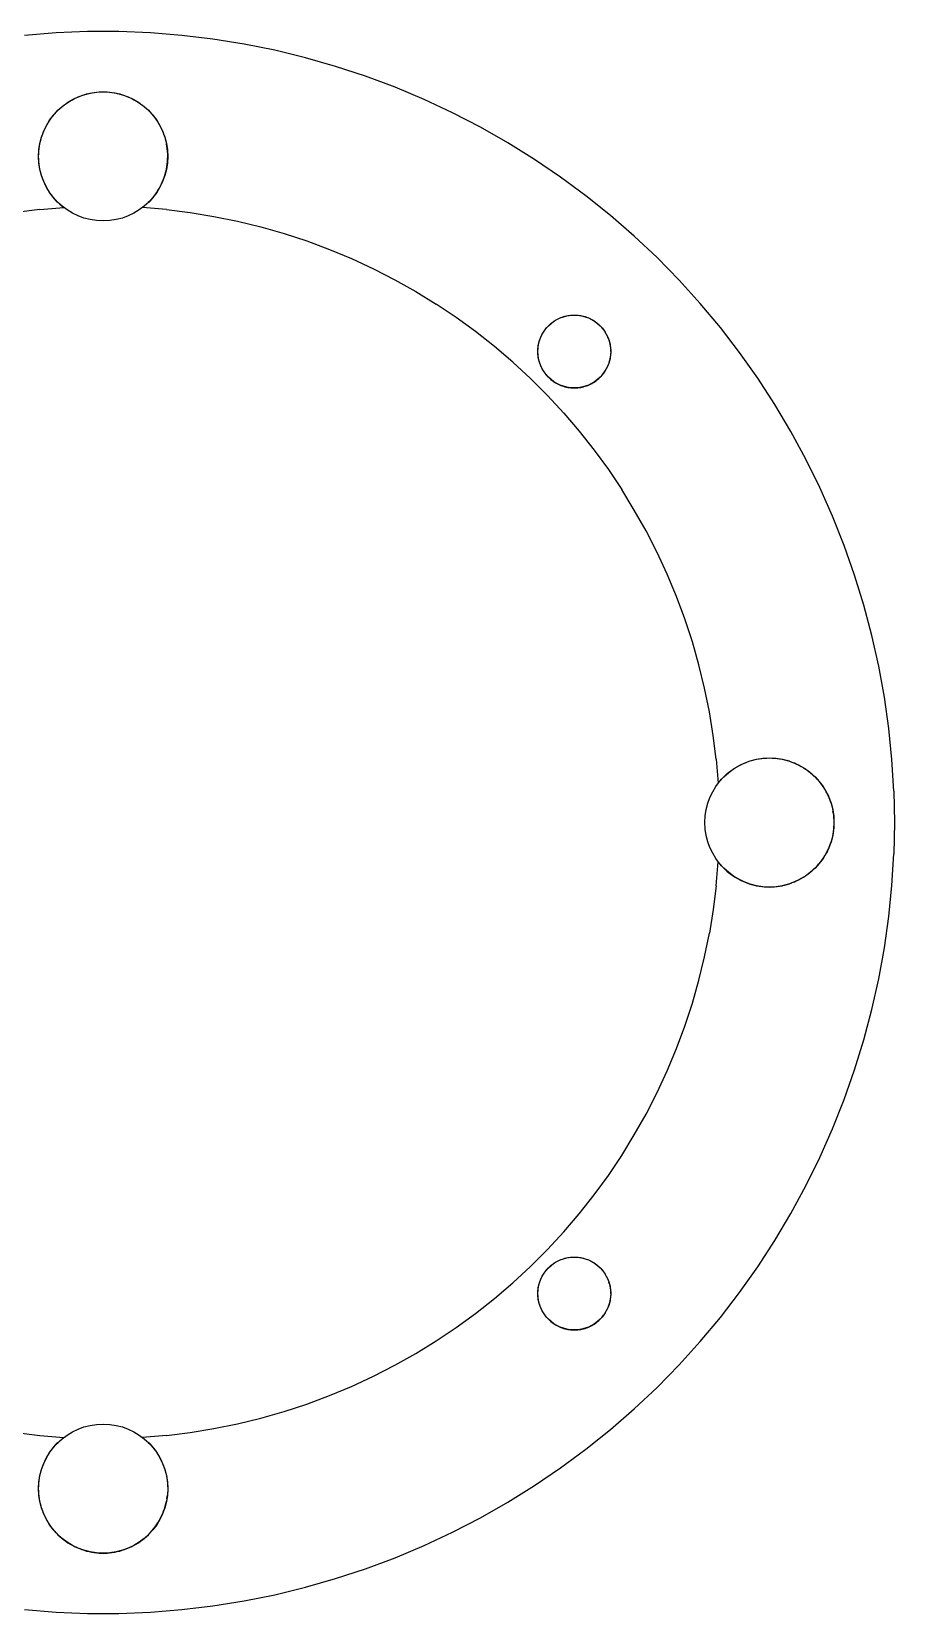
# Model space of a CAD drawing. Header units: millimetres. Extents: x -55 to 178, y -160 to 38.
# Drawn here: x -3.4 to 38, y -38 to 38 of the extents above; entities that cross this region are included whole.
import ezdxf

# ---------------------------------------------------------------- set-up
doc = ezdxf.new("R2010")
doc.units = ezdxf.units.MM
doc.layers.add('XY', color=7, linetype='Continuous')

msp = doc.modelspace()

# ---------------------------------------------------------------- linework, layer by layer
for centre, radius in [((0, 32), 3.1), ((22.627, 22.627), 1.75), ((32, 0), 3.1), ((22.627, -22.627), 1.75), ((0, -32), 3.1)]:
    msp.add_circle(centre, radius)
at = {"layer": 'XY'}
for p, q in [((-0.756, 37.992), (-2.265, 37.932)), ((0.756, 37.992), (-0.756, 37.992)), ((2.265, 37.932), (0.756, 37.992)), ((-2.265, 37.932), (-3.772, 37.812)), ((3.772, 37.812), (2.265, 37.932)), ((5.272, 37.633), (3.772, 37.812)), ((6.764, 37.393), (5.272, 37.633)), ((8.245, 37.095), (6.764, 37.393)), ((9.713, 36.738), (8.245, 37.095)), ((11.166, 36.322), (9.713, 36.738)), ((12.602, 35.85), (11.166, 36.322)), ((14.017, 35.32), (12.602, 35.85)), ((-1.029, 34.924), (-0.912, 34.963)), ((-0.912, 34.963), (-0.793, 34.997)), ((-0.793, 34.997), (-0.673, 35.026)), ((-0.673, 35.026), (-0.552, 35.05)), ((-0.552, 35.05), (-0.43, 35.07)), ((-0.43, 35.07), (-0.308, 35.085)), ((-0.308, 35.085), (-0.185, 35.094)), ((-0.185, 35.094), (-0.062, 35.099)), ((-0.062, 35.099), (0.062, 35.099)), ((0.062, 35.099), (0.185, 35.094)), ((0.185, 35.094), (0.308, 35.085)), ((0.308, 35.085), (0.43, 35.07)), ((0.43, 35.07), (0.552, 35.05)), ((0.552, 35.05), (0.673, 35.026)), ((0.673, 35.026), (0.793, 34.997)), ((0.793, 34.997), (0.912, 34.963)), ((0.912, 34.963), (1.029, 34.924)), ((15.41, 34.735), (14.017, 35.32)), ((-2.258, 34.124), (-2.172, 34.212)), ((-2.172, 34.212), (-2.082, 34.297)), ((-2.082, 34.297), (-1.989, 34.378)), ((-1.989, 34.378), (-1.893, 34.455)), ((-1.893, 34.455), (-1.793, 34.529)), ((-1.793, 34.529), (-1.691, 34.598)), ((-1.691, 34.598), (-1.587, 34.663)), ((-1.587, 34.663), (-1.479, 34.724)), ((-1.479, 34.724), (-1.37, 34.781)), ((-1.37, 34.781), (-1.258, 34.833)), ((-1.258, 34.833), (-1.144, 34.881)), ((-1.144, 34.881), (-1.029, 34.924)), ((1.029, 34.924), (1.144, 34.881)), ((1.144, 34.881), (1.258, 34.833)), ((1.258, 34.833), (1.37, 34.781)), ((1.37, 34.781), (1.479, 34.724)), ((1.479, 34.724), (1.587, 34.663)), ((1.587, 34.663), (1.691, 34.598)), ((1.691, 34.598), (1.793, 34.529)), ((1.793, 34.529), (1.893, 34.455)), ((1.893, 34.455), (1.989, 34.378)), ((1.989, 34.378), (2.082, 34.297)), ((2.082, 34.297), (2.172, 34.212)), ((2.172, 34.212), (2.258, 34.124)), ((16.779, 34.095), (15.41, 34.735)), ((-2.755, 33.421), (-2.696, 33.53)), ((-2.696, 33.53), (-2.633, 33.636)), ((-2.633, 33.636), (-2.566, 33.739)), ((-2.566, 33.739), (-2.495, 33.84)), ((-2.495, 33.84), (-2.42, 33.938)), ((-2.42, 33.938), (-2.341, 34.033)), ((-2.341, 34.033), (-2.258, 34.124)), ((2.258, 34.124), (2.341, 34.033)), ((2.341, 34.033), (2.42, 33.938)), ((2.42, 33.938), (2.495, 33.84)), ((2.495, 33.84), (2.566, 33.739)), ((2.566, 33.739), (2.633, 33.636)), ((2.633, 33.636), (2.696, 33.53)), ((2.696, 33.53), (2.755, 33.421)), ((18.121, 33.401), (16.779, 34.095)), ((-3.04, 32.609), (-3.013, 32.729)), ((-3.013, 32.729), (-2.982, 32.849)), ((-2.982, 32.849), (-2.945, 32.967)), ((-2.945, 32.967), (-2.905, 33.083)), ((-2.905, 33.083), (-2.859, 33.198)), ((-2.859, 33.198), (-2.809, 33.311)), ((-2.809, 33.311), (-2.755, 33.421)), ((2.755, 33.421), (2.809, 33.311)), ((2.809, 33.311), (2.859, 33.198)), ((2.859, 33.198), (2.905, 33.083)), ((2.905, 33.083), (2.945, 32.967)), ((2.945, 32.967), (2.982, 32.849)), ((2.982, 32.849), (3.013, 32.729)), ((3.013, 32.729), (3.04, 32.609)), ((19.435, 32.654), (18.121, 33.401)), ((-3.1, 31.996), (-3.098, 32.119)), ((-3.097, 31.873), (-3.1, 31.996)), ((-3.098, 32.119), (-3.091, 32.242)), ((-3.091, 32.242), (-3.078, 32.365)), ((-3.078, 32.365), (-3.061, 32.487)), ((-3.061, 32.487), (-3.04, 32.609)), ((3.061, 32.487), (3.04, 32.609)), ((3.078, 32.365), (3.061, 32.487)), ((3.091, 32.242), (3.078, 32.365)), ((3.098, 32.119), (3.091, 32.242)), ((3.097, 31.873), (3.1, 31.996)), ((3.1, 31.996), (3.098, 32.119)), ((20.717, 31.856), (19.435, 32.654)), ((-3.09, 31.749), (-3.097, 31.873)), ((-3.077, 31.627), (-3.09, 31.749)), ((-3.06, 31.505), (-3.077, 31.627)), ((-3.038, 31.383), (-3.06, 31.505)), ((-3.011, 31.263), (-3.038, 31.383)), ((-2.979, 31.144), (-3.011, 31.263)), ((2.979, 31.144), (3.011, 31.263)), ((3.011, 31.263), (3.038, 31.383)), ((3.038, 31.383), (3.06, 31.505)), ((3.06, 31.505), (3.077, 31.627)), ((3.077, 31.627), (3.09, 31.749)), ((3.09, 31.749), (3.097, 31.873)), ((21.967, 31.007), (20.717, 31.856)), ((-2.943, 31.026), (-2.979, 31.144)), ((-2.902, 30.909), (-2.943, 31.026)), ((-2.856, 30.795), (-2.902, 30.909)), ((-2.806, 30.682), (-2.856, 30.795)), ((-2.751, 30.572), (-2.806, 30.682)), ((-2.692, 30.463), (-2.751, 30.572)), ((-2.629, 30.357), (-2.692, 30.463)), ((2.629, 30.357), (2.692, 30.463)), ((2.692, 30.463), (2.751, 30.572)), ((2.751, 30.572), (2.806, 30.682)), ((2.806, 30.682), (2.856, 30.795)), ((2.856, 30.795), (2.902, 30.909)), ((2.902, 30.909), (2.943, 31.026)), ((2.943, 31.026), (2.979, 31.144)), ((23.183, 30.109), (21.967, 31.007)), ((-2.562, 30.254), (-2.629, 30.357)), ((-2.49, 30.153), (-2.562, 30.254)), ((-2.415, 30.056), (-2.49, 30.153)), ((-2.335, 29.961), (-2.415, 30.056)), ((-2.252, 29.87), (-2.335, 29.961)), ((-2.252, 29.87), (-2.166, 29.782)), ((-2.166, 29.782), (-2.076, 29.698)), ((-2.076, 29.698), (-1.983, 29.617)), ((2.076, 29.698), (1.983, 29.617)), ((2.166, 29.782), (2.076, 29.698)), ((2.252, 29.87), (2.166, 29.782)), ((2.335, 29.961), (2.252, 29.87)), ((2.415, 30.056), (2.335, 29.961)), ((2.415, 30.056), (2.49, 30.153)), ((2.49, 30.153), (2.562, 30.254)), ((2.562, 30.254), (2.629, 30.357)), ((24.362, 29.164), (23.183, 30.109)), ((-3.037, 29.444), (-4.183, 29.303)), ((-3.037, 29.444), (-1.886, 29.54)), ((-1.983, 29.617), (-1.886, 29.54)), ((1.983, 29.617), (1.886, 29.54)), ((3.037, 29.444), (1.886, 29.54)), ((3.037, 29.444), (4.183, 29.303)), ((4.183, 29.303), (5.322, 29.118)), ((5.322, 29.118), (6.454, 28.888)), ((6.454, 28.888), (7.575, 28.614)), ((25.502, 28.172), (24.362, 29.164)), ((7.575, 28.614), (8.685, 28.297)), ((8.685, 28.297), (9.782, 27.937)), ((26.602, 27.136), (25.502, 28.172)), ((9.782, 27.937), (10.864, 27.534)), ((10.864, 27.534), (11.93, 27.089)), ((11.93, 27.089), (12.977, 26.604)), ((12.977, 26.604), (14.005, 26.077)), ((27.659, 26.057), (26.602, 27.136)), ((14.005, 26.077), (15.011, 25.511)), ((28.673, 24.937), (27.659, 26.057)), ((15.011, 25.511), (15.994, 24.907)), ((16.954, 24.264), (15.994, 24.907)), ((22.113, 24.3), (22.18, 24.319)), ((22.18, 24.319), (22.248, 24.336)), ((22.248, 24.336), (22.316, 24.349)), ((22.316, 24.349), (22.385, 24.36)), ((22.385, 24.36), (22.454, 24.369)), ((22.454, 24.369), (22.523, 24.374)), ((22.523, 24.374), (22.593, 24.377)), ((22.593, 24.377), (22.662, 24.377)), ((22.662, 24.377), (22.732, 24.374)), ((22.732, 24.374), (22.801, 24.369)), ((22.801, 24.369), (22.87, 24.36)), ((22.87, 24.36), (22.939, 24.349)), ((22.939, 24.349), (23.007, 24.336)), ((23.007, 24.336), (23.075, 24.319)), ((23.075, 24.319), (23.142, 24.3)), ((29.642, 23.777), (28.673, 24.937)), ((17.887, 23.584), (16.954, 24.264)), ((18.793, 22.869), (17.887, 23.584)), ((21.142, 23.552), (21.18, 23.61)), ((21.18, 23.61), (21.22, 23.667)), ((21.22, 23.667), (21.262, 23.722)), ((21.262, 23.722), (21.307, 23.776)), ((21.307, 23.776), (21.354, 23.827)), ((21.354, 23.827), (21.402, 23.877)), ((21.402, 23.877), (21.453, 23.925)), ((21.453, 23.925), (21.506, 23.97)), ((21.506, 23.97), (21.56, 24.014)), ((21.56, 24.014), (21.616, 24.055)), ((21.616, 24.055), (21.673, 24.094)), ((21.673, 24.094), (21.732, 24.131)), ((21.732, 24.131), (21.793, 24.166)), ((21.793, 24.166), (21.855, 24.198)), ((21.855, 24.198), (21.918, 24.227)), ((21.918, 24.227), (21.982, 24.254)), ((21.982, 24.254), (22.047, 24.278)), ((22.047, 24.278), (22.113, 24.3)), ((23.142, 24.3), (23.208, 24.278)), ((23.208, 24.278), (23.273, 24.254)), ((23.273, 24.254), (23.337, 24.227)), ((23.337, 24.227), (23.4, 24.198)), ((23.4, 24.198), (23.462, 24.166)), ((23.462, 24.166), (23.522, 24.131)), ((23.582, 24.094), (23.522, 24.131)), ((23.582, 24.094), (23.639, 24.055)), ((23.639, 24.055), (23.695, 24.014)), ((23.695, 24.014), (23.749, 23.97)), ((23.749, 23.97), (23.802, 23.925)), ((23.802, 23.925), (23.852, 23.877)), ((23.852, 23.877), (23.901, 23.827)), ((23.901, 23.827), (23.948, 23.776)), ((23.993, 23.722), (23.948, 23.776)), ((23.993, 23.722), (24.035, 23.667)), ((24.035, 23.667), (24.075, 23.61)), ((24.075, 23.61), (24.113, 23.552)), ((30.564, 22.58), (29.642, 23.777)), ((19.671, 22.118), (18.793, 22.869)), ((20.883, 22.766), (20.89, 22.836)), ((20.89, 22.836), (20.9, 22.905)), ((20.9, 22.905), (20.912, 22.973)), ((20.912, 22.973), (20.927, 23.041)), ((20.927, 23.041), (20.945, 23.108)), ((20.945, 23.108), (20.965, 23.175)), ((20.965, 23.175), (20.988, 23.24)), ((20.988, 23.24), (21.014, 23.305)), ((21.014, 23.305), (21.042, 23.369)), ((21.042, 23.369), (21.073, 23.431)), ((21.073, 23.431), (21.106, 23.492)), ((21.106, 23.492), (21.142, 23.552)), ((24.113, 23.552), (24.149, 23.492)), ((24.149, 23.492), (24.182, 23.431)), ((24.182, 23.431), (24.213, 23.369)), ((24.213, 23.369), (24.241, 23.305)), ((24.267, 23.24), (24.241, 23.305)), ((24.267, 23.24), (24.29, 23.175)), ((24.29, 23.175), (24.31, 23.108)), ((24.31, 23.108), (24.328, 23.041)), ((24.328, 23.041), (24.343, 22.973)), ((24.343, 22.973), (24.355, 22.905)), ((24.355, 22.905), (24.365, 22.836)), ((24.365, 22.836), (24.372, 22.766)), ((20.518, 21.335), (19.671, 22.118)), ((20.877, 22.627), (20.879, 22.697)), ((20.879, 22.558), (20.877, 22.627)), ((20.879, 22.697), (20.883, 22.766)), ((20.883, 22.488), (20.879, 22.558)), ((20.89, 22.419), (20.883, 22.488)), ((20.9, 22.35), (20.89, 22.419)), ((20.912, 22.282), (20.9, 22.35)), ((20.927, 22.214), (20.912, 22.282)), ((20.945, 22.147), (20.927, 22.214)), ((20.965, 22.08), (20.945, 22.147)), ((20.988, 22.014), (20.965, 22.08)), ((24.29, 22.08), (24.267, 22.014)), ((24.31, 22.147), (24.29, 22.08)), ((24.31, 22.147), (24.328, 22.214)), ((24.343, 22.282), (24.328, 22.214)), ((24.355, 22.35), (24.343, 22.282)), ((24.365, 22.419), (24.355, 22.35)), ((24.372, 22.488), (24.365, 22.419)), ((24.372, 22.766), (24.376, 22.697)), ((24.376, 22.558), (24.372, 22.488)), ((24.377, 22.627), (24.376, 22.697)), ((24.377, 22.627), (24.376, 22.558)), ((31.438, 21.347), (30.564, 22.58)), ((20.518, 21.335), (21.335, 20.518)), ((21.014, 21.95), (20.988, 22.014)), ((21.042, 21.886), (21.014, 21.95)), ((21.073, 21.824), (21.042, 21.886)), ((21.106, 21.762), (21.073, 21.824)), ((21.142, 21.703), (21.106, 21.762)), ((21.18, 21.644), (21.142, 21.703)), ((21.22, 21.588), (21.18, 21.644)), ((21.262, 21.532), (21.22, 21.588)), ((21.307, 21.479), (21.262, 21.532)), ((21.354, 21.427), (21.307, 21.479)), ((21.402, 21.378), (21.354, 21.427)), ((21.402, 21.378), (21.453, 21.33)), ((21.453, 21.33), (21.506, 21.284)), ((21.506, 21.284), (21.56, 21.241)), ((23.695, 21.241), (23.749, 21.284)), ((23.749, 21.284), (23.802, 21.33)), ((23.802, 21.33), (23.852, 21.378)), ((23.852, 21.378), (23.901, 21.427)), ((23.901, 21.427), (23.948, 21.479)), ((23.948, 21.479), (23.993, 21.532)), ((23.993, 21.532), (24.035, 21.588)), ((24.035, 21.588), (24.075, 21.644)), ((24.075, 21.644), (24.113, 21.703)), ((24.113, 21.703), (24.149, 21.762)), ((24.182, 21.824), (24.149, 21.762)), ((24.213, 21.886), (24.182, 21.824)), ((24.241, 21.95), (24.213, 21.886)), ((24.267, 22.014), (24.241, 21.95)), ((32.261, 20.08), (31.438, 21.347)), ((21.335, 20.518), (22.118, 19.671)), ((21.56, 21.241), (21.616, 21.199)), ((21.616, 21.199), (21.673, 21.16)), ((21.673, 21.16), (21.732, 21.124)), ((21.732, 21.124), (21.793, 21.089)), ((21.793, 21.089), (21.855, 21.057)), ((21.855, 21.057), (21.918, 21.028)), ((21.918, 21.028), (21.982, 21.001)), ((21.982, 21.001), (22.047, 20.976)), ((22.047, 20.976), (22.113, 20.955)), ((22.113, 20.955), (22.18, 20.936)), ((22.18, 20.936), (22.248, 20.919)), ((22.248, 20.919), (22.316, 20.905)), ((22.316, 20.905), (22.385, 20.894)), ((22.385, 20.894), (22.454, 20.886)), ((22.454, 20.886), (22.523, 20.881)), ((22.523, 20.881), (22.593, 20.878)), ((22.593, 20.878), (22.662, 20.878)), ((22.662, 20.878), (22.732, 20.881)), ((22.732, 20.881), (22.801, 20.886)), ((22.801, 20.886), (22.87, 20.894)), ((22.87, 20.894), (22.939, 20.905)), ((22.939, 20.905), (23.007, 20.919)), ((23.007, 20.919), (23.075, 20.936)), ((23.075, 20.936), (23.142, 20.955)), ((23.142, 20.955), (23.208, 20.976)), ((23.208, 20.976), (23.273, 21.001)), ((23.273, 21.001), (23.337, 21.028)), ((23.337, 21.028), (23.4, 21.057)), ((23.4, 21.057), (23.462, 21.089)), ((23.462, 21.089), (23.522, 21.124)), ((23.522, 21.124), (23.582, 21.16)), ((23.582, 21.16), (23.639, 21.199)), ((23.639, 21.199), (23.695, 21.241)), ((33.034, 18.781), (32.261, 20.08)), ((22.118, 19.671), (22.869, 18.793)), ((22.869, 18.793), (23.584, 17.887)), ((33.755, 17.453), (33.034, 18.781)), ((23.584, 17.887), (24.264, 16.954)), ((24.264, 16.954), (24.907, 15.994)), ((34.422, 16.098), (33.755, 17.453)), ((25.511, 15.011), (24.907, 15.994)), ((35.035, 14.716), (34.422, 16.098)), ((26.077, 14.005), (25.511, 15.011)), ((35.592, 13.312), (35.035, 14.716)), ((26.604, 12.977), (26.077, 14.005)), ((27.089, 11.93), (26.604, 12.977)), ((36.093, 11.886), (35.592, 13.312)), ((27.534, 10.864), (27.089, 11.93)), ((36.537, 10.442), (36.093, 11.886)), ((27.937, 9.782), (27.534, 10.864)), ((36.923, 8.981), (36.537, 10.442)), ((28.297, 8.685), (27.937, 9.782)), ((28.614, 7.575), (28.297, 8.685)), ((37.251, 7.506), (36.923, 8.981)), ((28.888, 6.454), (28.614, 7.575)), ((37.52, 6.019), (37.251, 7.506)), ((29.118, 5.322), (28.888, 6.454)), ((29.303, 4.183), (29.118, 5.322)), ((37.73, 4.523), (37.52, 6.019)), ((29.444, 3.037), (29.303, 4.183)), ((37.88, 3.019), (37.73, 4.523)), ((31.383, 3.038), (31.505, 3.06)), ((31.505, 3.06), (31.627, 3.077)), ((31.627, 3.077), (31.749, 3.09)), ((31.749, 3.09), (31.873, 3.097)), ((31.873, 3.097), (31.996, 3.1)), ((31.996, 3.1), (32.119, 3.098)), ((32.119, 3.098), (32.242, 3.091)), ((32.242, 3.091), (32.365, 3.078)), ((32.365, 3.078), (32.487, 3.061)), ((32.487, 3.061), (32.609, 3.04)), ((32.609, 3.04), (32.729, 3.013)), ((29.444, 3.037), (29.54, 1.886)), ((29.87, 2.252), (29.961, 2.335)), ((29.961, 2.335), (30.056, 2.415)), ((30.056, 2.415), (30.153, 2.49)), ((30.153, 2.49), (30.254, 2.562)), ((30.254, 2.562), (30.357, 2.629)), ((30.357, 2.629), (30.463, 2.692)), ((30.463, 2.692), (30.572, 2.751)), ((30.572, 2.751), (30.682, 2.806)), ((30.682, 2.806), (30.795, 2.856)), ((30.795, 2.856), (30.909, 2.902)), ((30.909, 2.902), (31.026, 2.943)), ((31.026, 2.943), (31.144, 2.979)), ((31.144, 2.979), (31.263, 3.011)), ((31.263, 3.011), (31.383, 3.038)), ((32.729, 3.013), (32.849, 2.982)), ((32.967, 2.945), (32.849, 2.982)), ((32.967, 2.945), (33.083, 2.905)), ((33.083, 2.905), (33.198, 2.859)), ((33.198, 2.859), (33.311, 2.809)), ((33.311, 2.809), (33.421, 2.755)), ((33.421, 2.755), (33.53, 2.696)), ((33.636, 2.633), (33.53, 2.696)), ((33.636, 2.633), (33.739, 2.566)), ((33.739, 2.566), (33.84, 2.495)), ((33.84, 2.495), (33.938, 2.42)), ((33.938, 2.42), (34.033, 2.341)), ((34.033, 2.341), (34.124, 2.258)), ((37.97, 1.511), (37.88, 3.019)), ((29.54, 1.886), (29.617, 1.983)), ((29.617, 1.983), (29.698, 2.076)), ((29.698, 2.076), (29.782, 2.166)), ((29.782, 2.166), (29.87, 2.252)), ((34.124, 2.258), (34.212, 2.172)), ((34.297, 2.082), (34.212, 2.172)), ((34.297, 2.082), (34.378, 1.989)), ((34.378, 1.989), (34.455, 1.893)), ((34.455, 1.893), (34.529, 1.793)), ((34.529, 1.793), (34.598, 1.691)), ((34.598, 1.691), (34.663, 1.587)), ((34.663, 1.587), (34.724, 1.479)), ((34.781, 1.37), (34.724, 1.479)), ((34.781, 1.37), (34.833, 1.258)), ((34.833, 1.258), (34.881, 1.144)), ((34.881, 1.144), (34.924, 1.029)), ((34.924, 1.029), (34.963, 0.912)), ((34.963, 0.912), (34.997, 0.793)), ((34.997, 0.793), (35.026, 0.673)), ((37.97, 1.511), (38, 0)), ((35.026, 0.673), (35.05, 0.552)), ((35.07, 0.43), (35.05, 0.552)), ((35.07, 0.43), (35.085, 0.308)), ((35.085, 0.308), (35.094, 0.185)), ((35.094, 0.185), (35.099, 0.062)), ((35.099, 0.062), (35.099, -0.062)), ((38, 0), (37.97, -1.511)), ((35.026, -0.673), (34.997, -0.793)), ((35.05, -0.552), (35.026, -0.673)), ((35.07, -0.43), (35.05, -0.552)), ((35.07, -0.43), (35.085, -0.308)), ((35.094, -0.185), (35.085, -0.308)), ((35.099, -0.062), (35.094, -0.185)), ((34.724, -1.479), (34.663, -1.587)), ((34.781, -1.37), (34.724, -1.479)), ((34.781, -1.37), (34.833, -1.258)), ((34.881, -1.144), (34.833, -1.258)), ((34.924, -1.029), (34.881, -1.144)), ((34.963, -0.912), (34.924, -1.029)), ((34.997, -0.793), (34.963, -0.912)), ((37.88, -3.019), (37.97, -1.511)), ((29.444, -3.037), (29.54, -1.886)), ((29.617, -1.983), (29.54, -1.886)), ((29.698, -2.076), (29.617, -1.983)), ((29.782, -2.166), (29.698, -2.076)), ((29.87, -2.252), (29.782, -2.166)), ((29.87, -2.252), (29.961, -2.335)), ((34.124, -2.258), (34.033, -2.341)), ((34.212, -2.172), (34.124, -2.258)), ((34.297, -2.082), (34.212, -2.172)), ((34.297, -2.082), (34.378, -1.989)), ((34.455, -1.893), (34.378, -1.989)), ((34.529, -1.793), (34.455, -1.893)), ((34.598, -1.691), (34.529, -1.793)), ((34.663, -1.587), (34.598, -1.691)), ((29.444, -3.037), (29.303, -4.183)), ((29.961, -2.335), (30.056, -2.415)), ((30.056, -2.415), (30.153, -2.49)), ((30.153, -2.49), (30.254, -2.562)), ((30.254, -2.562), (30.357, -2.629)), ((30.357, -2.629), (30.463, -2.692)), ((30.463, -2.692), (30.572, -2.751)), ((30.572, -2.751), (30.682, -2.806)), ((30.682, -2.806), (30.795, -2.856)), ((30.795, -2.856), (30.909, -2.902)), ((30.909, -2.902), (31.026, -2.943)), ((31.026, -2.943), (31.144, -2.979)), ((31.144, -2.979), (31.263, -3.011)), ((31.263, -3.011), (31.383, -3.038)), ((31.383, -3.038), (31.505, -3.06)), ((32.729, -3.013), (32.609, -3.04)), ((32.729, -3.013), (32.849, -2.982)), ((32.849, -2.982), (32.967, -2.945)), ((32.967, -2.945), (33.083, -2.905)), ((33.198, -2.859), (33.083, -2.905)), ((33.311, -2.809), (33.198, -2.859)), ((33.421, -2.755), (33.311, -2.809)), ((33.53, -2.696), (33.421, -2.755)), ((33.636, -2.633), (33.53, -2.696)), ((33.636, -2.633), (33.739, -2.566)), ((33.84, -2.495), (33.739, -2.566)), ((33.938, -2.42), (33.84, -2.495)), ((34.033, -2.341), (33.938, -2.42)), ((37.73, -4.523), (37.88, -3.019)), ((31.505, -3.06), (31.627, -3.077)), ((31.627, -3.077), (31.749, -3.09)), ((31.749, -3.09), (31.873, -3.097)), ((31.873, -3.097), (31.996, -3.1)), ((31.996, -3.1), (32.119, -3.098)), ((32.119, -3.098), (32.242, -3.091)), ((32.242, -3.091), (32.365, -3.078)), ((32.365, -3.078), (32.487, -3.061)), ((32.487, -3.061), (32.609, -3.04)), ((29.303, -4.183), (29.118, -5.322)), ((37.52, -6.019), (37.73, -4.523)), ((28.888, -6.454), (29.118, -5.322)), ((37.251, -7.506), (37.52, -6.019)), ((28.614, -7.575), (28.888, -6.454)), ((28.297, -8.685), (28.614, -7.575)), ((36.923, -8.981), (37.251, -7.506)), ((27.937, -9.782), (28.297, -8.685)), ((36.537, -10.442), (36.923, -8.981)), ((27.534, -10.864), (27.937, -9.782)), ((36.093, -11.886), (36.537, -10.442)), ((27.089, -11.93), (27.534, -10.864)), ((26.604, -12.977), (27.089, -11.93)), ((35.592, -13.312), (36.093, -11.886)), ((26.077, -14.005), (26.604, -12.977)), ((35.035, -14.716), (35.592, -13.312)), ((25.511, -15.011), (26.077, -14.005)), ((24.907, -15.994), (25.511, -15.011)), ((34.422, -16.098), (35.035, -14.716)), ((24.264, -16.954), (24.907, -15.994)), ((33.755, -17.453), (34.422, -16.098)), ((23.584, -17.887), (24.264, -16.954)), ((33.034, -18.781), (33.755, -17.453)), ((22.869, -18.793), (23.584, -17.887)), ((22.118, -19.671), (22.869, -18.793)), ((32.261, -20.08), (33.034, -18.781)), ((21.335, -20.518), (22.118, -19.671)), ((31.438, -21.347), (32.261, -20.08)), ((20.518, -21.335), (21.335, -20.518)), ((21.506, -21.284), (21.56, -21.241)), ((21.56, -21.241), (21.616, -21.199)), ((21.616, -21.199), (21.673, -21.16)), ((21.673, -21.16), (21.732, -21.124)), ((21.732, -21.124), (21.793, -21.089)), ((21.793, -21.089), (21.855, -21.057)), ((21.855, -21.057), (21.918, -21.028)), ((21.918, -21.028), (21.982, -21.001)), ((21.982, -21.001), (22.047, -20.976)), ((22.047, -20.976), (22.113, -20.955)), ((22.113, -20.955), (22.18, -20.936)), ((22.18, -20.936), (22.248, -20.919)), ((22.248, -20.919), (22.316, -20.905)), ((22.316, -20.905), (22.385, -20.894)), ((22.385, -20.894), (22.454, -20.886)), ((22.454, -20.886), (22.523, -20.881)), ((22.523, -20.881), (22.593, -20.878)), ((22.593, -20.878), (22.662, -20.878)), ((22.662, -20.878), (22.732, -20.881)), ((22.732, -20.881), (22.801, -20.886)), ((22.801, -20.886), (22.87, -20.894)), ((22.87, -20.894), (22.939, -20.905)), ((22.939, -20.905), (23.007, -20.919)), ((23.007, -20.919), (23.075, -20.936)), ((23.075, -20.936), (23.142, -20.955)), ((23.142, -20.955), (23.208, -20.976)), ((23.208, -20.976), (23.273, -21.001)), ((23.273, -21.001), (23.337, -21.028)), ((23.337, -21.028), (23.4, -21.057)), ((23.4, -21.057), (23.462, -21.089)), ((23.462, -21.089), (23.522, -21.124)), ((23.522, -21.124), (23.582, -21.16)), ((23.582, -21.16), (23.639, -21.199)), ((23.639, -21.199), (23.695, -21.241)), ((23.695, -21.241), (23.749, -21.284)), ((19.671, -22.118), (20.518, -21.335)), ((20.965, -22.08), (20.988, -22.014)), ((20.988, -22.014), (21.014, -21.95)), ((21.014, -21.95), (21.042, -21.886)), ((21.042, -21.886), (21.073, -21.824)), ((21.073, -21.824), (21.106, -21.762)), ((21.106, -21.762), (21.142, -21.703)), ((21.142, -21.703), (21.18, -21.644)), ((21.18, -21.644), (21.22, -21.588)), ((21.22, -21.588), (21.262, -21.532)), ((21.262, -21.532), (21.307, -21.479)), ((21.307, -21.479), (21.354, -21.427)), ((21.354, -21.427), (21.402, -21.378)), ((21.402, -21.378), (21.453, -21.33)), ((21.453, -21.33), (21.506, -21.284)), ((23.749, -21.284), (23.802, -21.33)), ((23.802, -21.33), (23.852, -21.378)), ((23.852, -21.378), (23.901, -21.427)), ((23.901, -21.427), (23.948, -21.479)), ((23.948, -21.479), (23.993, -21.532)), ((23.993, -21.532), (24.035, -21.588)), ((24.035, -21.588), (24.075, -21.644)), ((24.075, -21.644), (24.113, -21.703)), ((24.113, -21.703), (24.149, -21.762)), ((24.149, -21.762), (24.182, -21.824)), ((24.182, -21.824), (24.213, -21.886)), ((24.213, -21.886), (24.241, -21.95)), ((24.241, -21.95), (24.267, -22.014)), ((24.267, -22.014), (24.29, -22.08)), ((30.564, -22.58), (31.438, -21.347)), ((18.793, -22.869), (19.671, -22.118)), ((20.877, -22.627), (20.879, -22.558)), ((20.879, -22.697), (20.877, -22.627)), ((20.879, -22.558), (20.883, -22.488)), ((20.883, -22.766), (20.879, -22.697)), ((20.883, -22.488), (20.89, -22.419)), ((20.89, -22.836), (20.883, -22.766)), ((20.89, -22.419), (20.9, -22.35)), ((20.9, -22.35), (20.912, -22.282)), ((20.912, -22.282), (20.927, -22.214)), ((20.927, -22.214), (20.945, -22.147)), ((20.945, -22.147), (20.965, -22.08)), ((24.31, -22.147), (24.29, -22.08)), ((24.31, -22.147), (24.328, -22.214)), ((24.328, -22.214), (24.343, -22.282)), ((24.343, -22.282), (24.355, -22.35)), ((24.355, -22.35), (24.365, -22.419)), ((24.365, -22.419), (24.372, -22.488)), ((24.372, -22.766), (24.365, -22.836)), ((24.372, -22.488), (24.376, -22.558)), ((24.376, -22.697), (24.372, -22.766)), ((24.377, -22.627), (24.376, -22.558)), ((24.377, -22.627), (24.376, -22.697)), ((29.642, -23.777), (30.564, -22.58)), ((17.887, -23.584), (18.793, -22.869)), ((20.9, -22.905), (20.89, -22.836)), ((20.912, -22.973), (20.9, -22.905)), ((20.927, -23.041), (20.912, -22.973)), ((20.945, -23.108), (20.927, -23.041)), ((20.965, -23.175), (20.945, -23.108)), ((20.988, -23.24), (20.965, -23.175)), ((21.014, -23.305), (20.988, -23.24)), ((21.042, -23.369), (21.014, -23.305)), ((21.073, -23.431), (21.042, -23.369)), ((21.106, -23.492), (21.073, -23.431)), ((21.142, -23.552), (21.106, -23.492)), ((21.18, -23.61), (21.142, -23.552)), ((24.113, -23.552), (24.075, -23.61)), ((24.149, -23.492), (24.113, -23.552)), ((24.182, -23.431), (24.149, -23.492)), ((24.213, -23.369), (24.182, -23.431)), ((24.241, -23.305), (24.213, -23.369)), ((24.267, -23.24), (24.241, -23.305)), ((24.267, -23.24), (24.29, -23.175)), ((24.31, -23.108), (24.29, -23.175)), ((24.328, -23.041), (24.31, -23.108)), ((24.343, -22.973), (24.328, -23.041)), ((24.355, -22.905), (24.343, -22.973)), ((24.365, -22.836), (24.355, -22.905)), ((15.994, -24.907), (16.954, -24.264)), ((16.954, -24.264), (17.887, -23.584)), ((21.22, -23.667), (21.18, -23.61)), ((21.262, -23.722), (21.22, -23.667)), ((21.307, -23.776), (21.262, -23.722)), ((21.354, -23.827), (21.307, -23.776)), ((21.354, -23.827), (21.402, -23.877)), ((21.402, -23.877), (21.453, -23.925)), ((21.453, -23.925), (21.506, -23.97)), ((21.506, -23.97), (21.56, -24.014)), ((21.56, -24.014), (21.616, -24.055)), ((21.616, -24.055), (21.673, -24.094)), ((21.673, -24.094), (21.732, -24.131)), ((21.732, -24.131), (21.793, -24.166)), ((21.793, -24.166), (21.855, -24.198)), ((21.855, -24.198), (21.918, -24.227)), ((21.918, -24.227), (21.982, -24.254)), ((21.982, -24.254), (22.047, -24.278)), ((22.047, -24.278), (22.113, -24.3)), ((22.113, -24.3), (22.18, -24.319)), ((23.075, -24.319), (23.142, -24.3)), ((23.142, -24.3), (23.208, -24.278)), ((23.208, -24.278), (23.273, -24.254)), ((23.273, -24.254), (23.337, -24.227)), ((23.337, -24.227), (23.4, -24.198)), ((23.4, -24.198), (23.462, -24.166)), ((23.462, -24.166), (23.522, -24.131)), ((23.522, -24.131), (23.582, -24.094)), ((23.582, -24.094), (23.639, -24.055)), ((23.639, -24.055), (23.695, -24.014)), ((23.695, -24.014), (23.749, -23.97)), ((23.749, -23.97), (23.802, -23.925)), ((23.802, -23.925), (23.852, -23.877)), ((23.852, -23.877), (23.901, -23.827)), ((23.901, -23.827), (23.948, -23.776)), ((23.948, -23.776), (23.993, -23.722)), ((23.993, -23.722), (24.035, -23.667)), ((24.075, -23.61), (24.035, -23.667)), ((28.673, -24.937), (29.642, -23.777)), ((15.011, -25.511), (15.994, -24.907)), ((22.18, -24.319), (22.248, -24.336)), ((22.248, -24.336), (22.316, -24.349)), ((22.316, -24.349), (22.385, -24.36)), ((22.385, -24.36), (22.454, -24.369)), ((22.454, -24.369), (22.523, -24.374)), ((22.523, -24.374), (22.593, -24.377)), ((22.593, -24.377), (22.662, -24.377)), ((22.662, -24.377), (22.732, -24.374)), ((22.732, -24.374), (22.801, -24.369)), ((22.801, -24.369), (22.87, -24.36)), ((22.87, -24.36), (22.939, -24.349)), ((22.939, -24.349), (23.007, -24.336)), ((23.007, -24.336), (23.075, -24.319)), ((27.659, -26.057), (28.673, -24.937)), ((14.005, -26.077), (15.011, -25.511)), ((12.977, -26.604), (14.005, -26.077)), ((26.602, -27.136), (27.659, -26.057)), ((10.864, -27.534), (11.93, -27.089)), ((11.93, -27.089), (12.977, -26.604)), ((25.502, -28.172), (26.602, -27.136)), ((8.685, -28.297), (9.782, -27.937)), ((9.782, -27.937), (10.864, -27.534)), ((6.454, -28.888), (7.575, -28.614)), ((7.575, -28.614), (8.685, -28.297)), ((24.362, -29.164), (25.502, -28.172)), ((-4.183, -29.303), (-3.037, -29.444)), ((-3.037, -29.444), (-1.886, -29.54)), ((-2.076, -29.698), (-1.983, -29.617)), ((-1.983, -29.617), (-1.886, -29.54)), ((3.037, -29.444), (1.886, -29.54)), ((1.886, -29.54), (1.983, -29.617)), ((1.983, -29.617), (2.076, -29.698)), ((3.037, -29.444), (4.183, -29.303)), ((4.183, -29.303), (5.322, -29.118)), ((5.322, -29.118), (6.454, -28.888)), ((23.183, -30.109), (24.362, -29.164)), ((-2.692, -30.463), (-2.629, -30.357)), ((-2.629, -30.357), (-2.562, -30.254)), ((-2.562, -30.254), (-2.49, -30.153)), ((-2.49, -30.153), (-2.415, -30.056)), ((-2.415, -30.056), (-2.335, -29.961)), ((-2.335, -29.961), (-2.252, -29.87)), ((-2.252, -29.87), (-2.166, -29.782)), ((-2.166, -29.782), (-2.076, -29.698)), ((2.076, -29.698), (2.166, -29.782)), ((2.166, -29.782), (2.252, -29.87)), ((2.252, -29.87), (2.335, -29.961)), ((2.335, -29.961), (2.415, -30.056)), ((2.415, -30.056), (2.49, -30.153)), ((2.49, -30.153), (2.562, -30.254)), ((2.562, -30.254), (2.629, -30.357)), ((2.629, -30.357), (2.692, -30.463)), ((21.967, -31.007), (23.183, -30.109)), ((-3.011, -31.263), (-2.979, -31.144)), ((-2.979, -31.144), (-2.943, -31.026)), ((-2.943, -31.026), (-2.902, -30.909)), ((-2.902, -30.909), (-2.856, -30.795)), ((-2.856, -30.795), (-2.806, -30.682)), ((-2.806, -30.682), (-2.751, -30.572)), ((-2.751, -30.572), (-2.692, -30.463)), ((2.692, -30.463), (2.751, -30.572)), ((2.751, -30.572), (2.806, -30.682)), ((2.806, -30.682), (2.856, -30.795)), ((2.856, -30.795), (2.902, -30.909)), ((2.902, -30.909), (2.943, -31.026)), ((2.943, -31.026), (2.979, -31.144)), ((2.979, -31.144), (3.011, -31.263)), ((20.717, -31.856), (21.967, -31.007)), ((-3.1, -31.996), (-3.097, -31.873)), ((-3.097, -31.873), (-3.09, -31.749)), ((-3.09, -31.749), (-3.077, -31.627)), ((-3.077, -31.627), (-3.06, -31.505)), ((-3.06, -31.505), (-3.038, -31.383)), ((-3.038, -31.383), (-3.011, -31.263)), ((3.011, -31.263), (3.038, -31.383)), ((3.038, -31.383), (3.06, -31.505)), ((3.06, -31.505), (3.077, -31.627)), ((3.077, -31.627), (3.09, -31.749)), ((3.09, -31.749), (3.097, -31.873)), ((3.097, -31.873), (3.1, -31.996)), ((19.435, -32.654), (20.717, -31.856)), ((-3.098, -32.119), (-3.1, -31.996)), ((-3.091, -32.242), (-3.098, -32.119)), ((-3.078, -32.365), (-3.091, -32.242)), ((-3.061, -32.487), (-3.078, -32.365)), ((-3.04, -32.609), (-3.061, -32.487)), ((-3.013, -32.729), (-3.04, -32.609)), ((3.013, -32.729), (3.04, -32.609)), ((3.061, -32.487), (3.04, -32.609)), ((3.061, -32.487), (3.078, -32.365)), ((3.091, -32.242), (3.078, -32.365)), ((3.098, -32.119), (3.091, -32.242)), ((3.1, -31.996), (3.098, -32.119)), ((18.121, -33.401), (19.435, -32.654)), ((-2.982, -32.849), (-3.013, -32.729)), ((-2.945, -32.967), (-2.982, -32.849)), ((-2.905, -33.083), (-2.945, -32.967)), ((-2.859, -33.198), (-2.905, -33.083)), ((-2.809, -33.311), (-2.859, -33.198)), ((-2.755, -33.421), (-2.809, -33.311)), ((-2.696, -33.53), (-2.755, -33.421)), ((2.696, -33.53), (2.755, -33.421)), ((2.755, -33.421), (2.809, -33.311)), ((2.809, -33.311), (2.859, -33.198)), ((2.859, -33.198), (2.905, -33.083)), ((2.905, -33.083), (2.945, -32.967)), ((2.945, -32.967), (2.982, -32.849)), ((2.982, -32.849), (3.013, -32.729)), ((16.779, -34.095), (18.121, -33.401)), ((-2.633, -33.636), (-2.696, -33.53)), ((-2.566, -33.739), (-2.633, -33.636)), ((-2.495, -33.84), (-2.566, -33.739)), ((-2.42, -33.938), (-2.495, -33.84)), ((-2.341, -34.033), (-2.42, -33.938)), ((-2.258, -34.124), (-2.341, -34.033)), ((-2.258, -34.124), (-2.172, -34.212)), ((2.172, -34.212), (2.258, -34.124)), ((2.258, -34.124), (2.341, -34.033)), ((2.341, -34.033), (2.42, -33.938)), ((2.42, -33.938), (2.495, -33.84)), ((2.495, -33.84), (2.566, -33.739)), ((2.566, -33.739), (2.633, -33.636)), ((2.633, -33.636), (2.696, -33.53)), ((15.41, -34.735), (16.779, -34.095)), ((-2.172, -34.212), (-2.082, -34.297)), ((-2.082, -34.297), (-1.989, -34.378)), ((-1.989, -34.378), (-1.893, -34.455)), ((-1.893, -34.455), (-1.793, -34.529)), ((-1.793, -34.529), (-1.691, -34.598)), ((-1.691, -34.598), (-1.587, -34.663)), ((-1.587, -34.663), (-1.479, -34.724)), ((-1.479, -34.724), (-1.37, -34.781)), ((-1.37, -34.781), (-1.258, -34.833)), ((-1.258, -34.833), (-1.144, -34.881)), ((-1.144, -34.881), (-1.029, -34.924)), ((-1.029, -34.924), (-0.912, -34.963)), ((0.912, -34.963), (1.029, -34.924)), ((1.029, -34.924), (1.144, -34.881)), ((1.144, -34.881), (1.258, -34.833)), ((1.258, -34.833), (1.37, -34.781)), ((1.37, -34.781), (1.479, -34.724)), ((1.479, -34.724), (1.587, -34.663)), ((1.587, -34.663), (1.691, -34.598)), ((1.691, -34.598), (1.793, -34.529)), ((1.793, -34.529), (1.893, -34.455)), ((1.893, -34.455), (1.989, -34.378)), ((1.989, -34.378), (2.082, -34.297)), ((2.082, -34.297), (2.172, -34.212)), ((14.017, -35.32), (15.41, -34.735)), ((-0.912, -34.963), (-0.793, -34.997)), ((-0.793, -34.997), (-0.673, -35.026)), ((-0.673, -35.026), (-0.552, -35.05)), ((-0.552, -35.05), (-0.43, -35.07)), ((-0.43, -35.07), (-0.308, -35.085)), ((-0.308, -35.085), (-0.185, -35.094)), ((-0.185, -35.094), (-0.062, -35.099)), ((-0.062, -35.099), (0.062, -35.099)), ((0.062, -35.099), (0.185, -35.094)), ((0.185, -35.094), (0.308, -35.085)), ((0.308, -35.085), (0.43, -35.07)), ((0.43, -35.07), (0.552, -35.05)), ((0.552, -35.05), (0.673, -35.026)), ((0.673, -35.026), (0.793, -34.997)), ((0.793, -34.997), (0.912, -34.963)), ((12.602, -35.85), (14.017, -35.32)), ((9.713, -36.738), (11.166, -36.322)), ((11.166, -36.322), (12.602, -35.85)), ((6.764, -37.393), (8.245, -37.095)), ((8.245, -37.095), (9.713, -36.738)), ((-3.772, -37.812), (-2.265, -37.932)), ((-2.265, -37.932), (-0.756, -37.992)), ((-0.756, -37.992), (0.756, -37.992)), ((0.756, -37.992), (2.265, -37.932)), ((2.265, -37.932), (3.772, -37.812)), ((3.772, -37.812), (5.272, -37.633)), ((5.272, -37.633), (6.764, -37.393))]:
    msp.add_line(p, q, dxfattribs=at)

doc.saveas('drawing.dxf')
